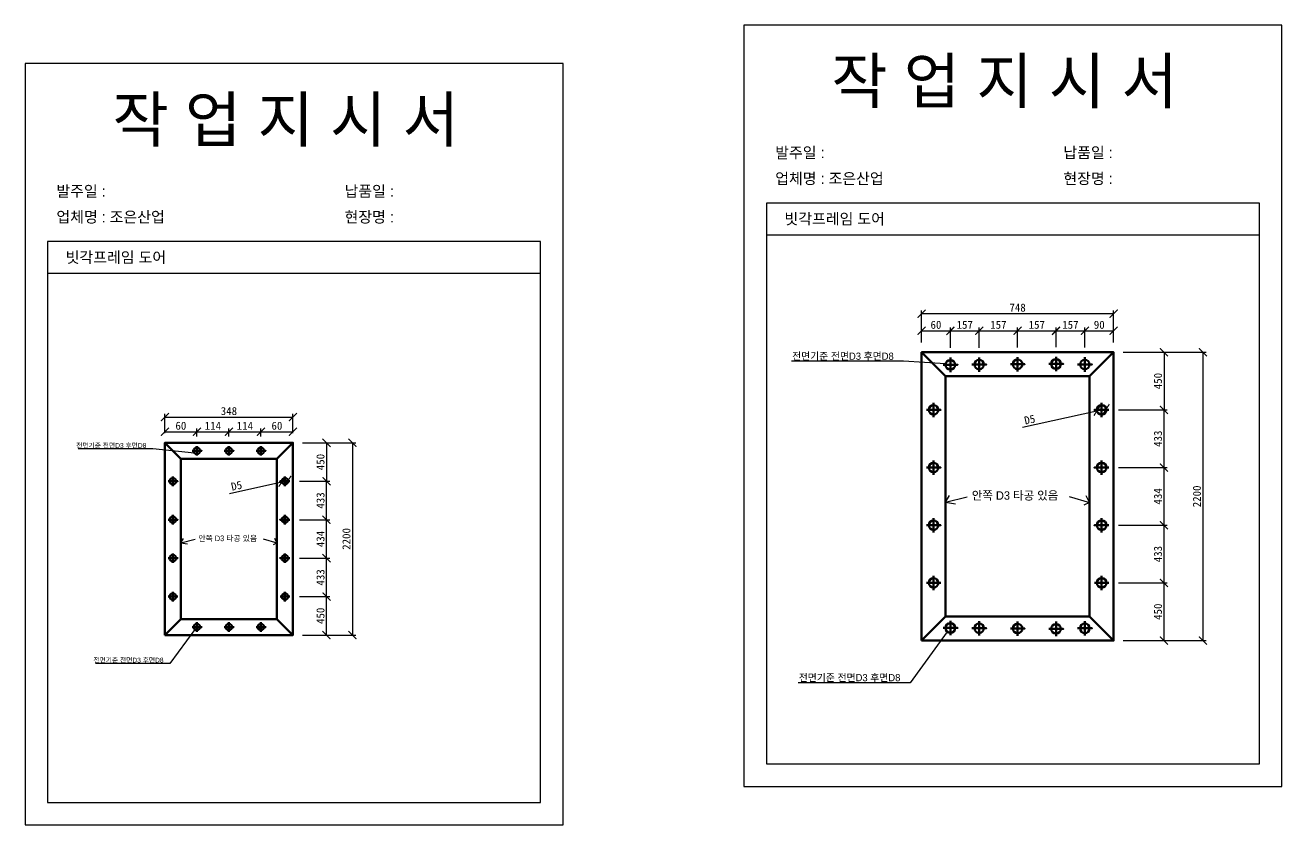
# Model space of a CAD drawing. Header units: millimetres. Extents: x -44117 to 256353, y -2095463 to 65325.
# Drawn here: x -5514 to -1589, y 5497 to 7994 of the extents above; entities that cross this region are included whole.
import ezdxf
from ezdxf import colors
from ezdxf.entities.mleader import LeaderData, LeaderLine
from ezdxf.math import Vec2, Vec3

# ---------------------------------------------------------------- set-up
doc = ezdxf.new("R2010")
doc.units = ezdxf.units.MM
doc.header["$LTSCALE"] = 10
doc.layers.add('Layer1', color=7, linetype='Continuous', lineweight=70)
doc.dimstyles.new('ISO-25', dxfattribs={"dimtxt": 2.5, "dimasz": 2.5, "dimexe": 1, "dimexo": 1, "dimtad": 1, "dimtxsty": 'Standard', "dimblk": 'ARCHTICK', "dimcen": 2.5, "dimadec": 0, "dimazin": 0, "dimtfac": 1, "dimtmove": 0, "dimatfit": 3, "dimfxl": 0, "dimarcsym": 0})

# ---------------------------------------------------------------- blocks, each defined once
blk = doc.blocks.new('_ArchTick')
at = {"color": 0, "linetype": 'ByBlock', "const_width": 0.15}
blk.add_lwpolyline([(-0.5, -0.5), (0.5, 0.5)], dxfattribs=at)
blk = doc.blocks.new('*D354')
at = {"color": 0, "lineweight": -2}
for p, q in [((-5077.4, 6719.8), (-5077.4, 6780.1)), ((-5077.4, 6770.1), (-4677.4, 6770.1)), ((-4677.4, 6719.8), (-4677.4, 6780.1))]:
    blk.add_line(p, q, dxfattribs=at)
at = {"layer": 'Defpoints', "color": 0}
for p in [(-4677.4, 6770.1), (-5077.4, 6689.8), (-4677.4, 6689.8)]:
    blk.add_point(p, dxfattribs=at)
at = {"color": 0, "lineweight": -2, "xscale": 25, "yscale": 25, "zscale": 25, "rotation": 180}
blk.add_blockref('_ArchTick', (-5077.4, 6770.1), dxfattribs=at)
at = {"color": 0, "lineweight": -2, "xscale": 25, "yscale": 25, "zscale": 25}
blk.add_blockref('_ArchTick', (-4677.4, 6770.1), dxfattribs=at)
at = {"color": 0, "insert": (-4877.4, 6788.8), "char_height": 25, "attachment_point": 5}
blk.add_mtext('348', dxfattribs=at)
blk = doc.blocks.new('*D355')
at = {"color": 0, "lineweight": -2}
for p, q in [((-4657.4, 6209.8), (-4562.6, 6209.8)), ((-4572.6, 6089.8), (-4572.6, 6209.8)), ((-4647.4, 6089.8), (-4562.6, 6089.8))]:
    blk.add_line(p, q, dxfattribs=at)
at = {"layer": 'Defpoints', "color": 0}
for p in [(-4687.4, 6209.8), (-4572.6, 6209.8), (-4677.4, 6089.8)]:
    blk.add_point(p, dxfattribs=at)
at = {"color": 0, "lineweight": -2, "xscale": 25, "yscale": 25, "zscale": 25}
for p, rotation in [((-4572.6, 6209.8), 90), ((-4572.6, 6089.8), 270)]:
    blk.add_blockref('_ArchTick', p, dxfattribs=dict(at, rotation=rotation))
at = {"color": 0, "insert": (-4591.3, 6149.8), "char_height": 25, "attachment_point": 5, "rotation": 90}
blk.add_mtext('450', dxfattribs=at)
blk = doc.blocks.new('*D349')
at = {"color": 0, "lineweight": -2}
for p, q in [((-4647.4, 6689.8), (-4562.6, 6689.8)), ((-4572.6, 6689.8), (-4572.6, 6569.8)), ((-4657.4, 6569.8), (-4562.6, 6569.8))]:
    blk.add_line(p, q, dxfattribs=at)
at = {"layer": 'Defpoints', "color": 0}
for p in [(-4677.4, 6689.8), (-4687.4, 6569.8), (-4572.6, 6569.8)]:
    blk.add_point(p, dxfattribs=at)
at = {"color": 0, "lineweight": -2, "xscale": 25, "yscale": 25, "zscale": 25}
for p, rotation in [((-4572.6, 6689.8), 90), ((-4572.6, 6569.8), 270)]:
    blk.add_blockref('_ArchTick', p, dxfattribs=dict(at, rotation=rotation))
at = {"color": 0, "insert": (-4591.3, 6629.8), "char_height": 25, "attachment_point": 5, "rotation": 90}
blk.add_mtext('450', dxfattribs=at)
blk = doc.blocks.new('*D350')
at = {"color": 0, "lineweight": -2}
for p, q in [((-4647.4, 6689.8), (-4481.5, 6689.8)), ((-4491.5, 6689.8), (-4491.5, 6089.8)), ((-4647.4, 6089.8), (-4481.5, 6089.8))]:
    blk.add_line(p, q, dxfattribs=at)
at = {"layer": 'Defpoints', "color": 0}
for p in [(-4677.4, 6689.8), (-4677.4, 6089.8), (-4491.5, 6089.8)]:
    blk.add_point(p, dxfattribs=at)
at = {"color": 0, "lineweight": -2, "xscale": 25, "yscale": 25, "zscale": 25}
for p, rotation in [((-4491.5, 6689.8), 90), ((-4491.5, 6089.8), 270)]:
    blk.add_blockref('_ArchTick', p, dxfattribs=dict(at, rotation=rotation))
at = {"color": 0, "insert": (-4510.3, 6389.8), "char_height": 25, "attachment_point": 5, "rotation": 90}
blk.add_mtext('2200', dxfattribs=at)
blk = doc.blocks.new('*D351')
at = {"color": 0, "lineweight": -2}
for p, q in [((-4657.4, 6329.8), (-4562.6, 6329.8)), ((-4572.6, 6209.8), (-4572.6, 6329.8)), ((-4657.4, 6209.8), (-4562.6, 6209.8))]:
    blk.add_line(p, q, dxfattribs=at)
at = {"layer": 'Defpoints', "color": 0}
for p in [(-4687.4, 6329.8), (-4572.6, 6329.8), (-4687.4, 6209.8)]:
    blk.add_point(p, dxfattribs=at)
at = {"color": 0, "lineweight": -2, "xscale": 25, "yscale": 25, "zscale": 25}
for p, rotation in [((-4572.6, 6329.8), 90), ((-4572.6, 6209.8), 270)]:
    blk.add_blockref('_ArchTick', p, dxfattribs=dict(at, rotation=rotation))
at = {"color": 0, "insert": (-4591.3, 6269.8), "char_height": 25, "attachment_point": 5, "rotation": 90}
blk.add_mtext('433', dxfattribs=at)
blk = doc.blocks.new('*D352')
at = {"color": 0, "lineweight": -2}
for p, q in [((-4657.4, 6569.8), (-4562.6, 6569.8)), ((-4572.6, 6449.8), (-4572.6, 6569.8)), ((-4657.4, 6449.8), (-4562.6, 6449.8))]:
    blk.add_line(p, q, dxfattribs=at)
at = {"layer": 'Defpoints', "color": 0}
for p in [(-4687.4, 6569.8), (-4572.6, 6569.8), (-4687.4, 6449.8)]:
    blk.add_point(p, dxfattribs=at)
at = {"color": 0, "lineweight": -2, "xscale": 25, "yscale": 25, "zscale": 25}
for p, rotation in [((-4572.6, 6569.8), 90), ((-4572.6, 6449.8), 270)]:
    blk.add_blockref('_ArchTick', p, dxfattribs=dict(at, rotation=rotation))
at = {"color": 0, "insert": (-4591.3, 6509.8), "char_height": 25, "attachment_point": 5, "rotation": 90}
blk.add_mtext('433', dxfattribs=at)
blk = doc.blocks.new('*D353')
at = {"color": 0, "lineweight": -2}
for p, q in [((-4657.4, 6449.8), (-4562.6, 6449.8)), ((-4572.6, 6329.8), (-4572.6, 6449.8)), ((-4657.4, 6329.8), (-4562.6, 6329.8))]:
    blk.add_line(p, q, dxfattribs=at)
at = {"layer": 'Defpoints', "color": 0}
for p in [(-4687.4, 6449.8), (-4572.6, 6449.8), (-4687.4, 6329.8)]:
    blk.add_point(p, dxfattribs=at)
at = {"color": 0, "lineweight": -2, "xscale": 25, "yscale": 25, "zscale": 25}
for p, rotation in [((-4572.6, 6449.8), 90), ((-4572.6, 6329.8), 270)]:
    blk.add_blockref('_ArchTick', p, dxfattribs=dict(at, rotation=rotation))
at = {"color": 0, "insert": (-4591.3, 6389.8), "char_height": 25, "attachment_point": 5, "rotation": 90}
blk.add_mtext('434', dxfattribs=at)
blk = doc.blocks.new('*D356')
at = {"color": 0, "lineweight": -2}
for p, q in [((-4875.9, 6531.6), (-4712.2, 6567.7)), ((-4692.7, 6572), (-4712.2, 6567.7)), ((-4692.7, 6572), (-4692.7, 6572))]:
    blk.add_line(p, q, dxfattribs=at)
at = {"layer": 'Defpoints', "color": 0}
for p in [(-4712.2, 6567.7), (-4692.7, 6572)]:
    blk.add_point(p, dxfattribs=at)
at = {"color": 0, "lineweight": -2, "xscale": 25, "yscale": 25, "zscale": 25}
for p, rotation in [((-4712.2, 6567.7), 12.42570025425993), ((-4692.7, 6572), 192.4257002542599)]:
    blk.add_blockref('_ArchTick', p, dxfattribs=dict(at, rotation=rotation))
at = {"color": 0, "insert": (-4853.5, 6555.8), "char_height": 25, "attachment_point": 5, "rotation": 12.4257}
blk.add_mtext('D5', dxfattribs=at)
blk = doc.blocks.new('*D357')
at = {"color": 0, "lineweight": -2}
for p, q in [((-5077.4, 6719.8), (-5077.4, 6734.2)), ((-5077.4, 6724.2), (-4977.4, 6724.2)), ((-4977.4, 6709.8), (-4977.4, 6734.2))]:
    blk.add_line(p, q, dxfattribs=at)
at = {"layer": 'Defpoints', "color": 0}
for p in [(-4977.4, 6724.2), (-5077.4, 6689.8), (-4977.4, 6679.8)]:
    blk.add_point(p, dxfattribs=at)
at = {"color": 0, "lineweight": -2, "xscale": 25, "yscale": 25, "zscale": 25, "rotation": 180}
blk.add_blockref('_ArchTick', (-5077.4, 6724.2), dxfattribs=at)
at = {"color": 0, "lineweight": -2, "xscale": 25, "yscale": 25, "zscale": 25}
blk.add_blockref('_ArchTick', (-4977.4, 6724.2), dxfattribs=at)
at = {"color": 0, "insert": (-5027.4, 6743), "char_height": 25, "attachment_point": 5}
blk.add_mtext('60', dxfattribs=at)
blk = doc.blocks.new('*D358')
at = {"color": 0, "lineweight": -2}
for p, q in [((-4977.4, 6709.8), (-4977.4, 6734.2)), ((-4977.4, 6724.2), (-4877.4, 6724.2)), ((-4877.4, 6709.8), (-4877.4, 6734.2))]:
    blk.add_line(p, q, dxfattribs=at)
at = {"layer": 'Defpoints', "color": 0}
for p in [(-4877.4, 6724.2), (-4977.4, 6679.8), (-4877.4, 6679.8)]:
    blk.add_point(p, dxfattribs=at)
at = {"color": 0, "lineweight": -2, "xscale": 25, "yscale": 25, "zscale": 25, "rotation": 180}
blk.add_blockref('_ArchTick', (-4977.4, 6724.2), dxfattribs=at)
at = {"color": 0, "lineweight": -2, "xscale": 25, "yscale": 25, "zscale": 25}
blk.add_blockref('_ArchTick', (-4877.4, 6724.2), dxfattribs=at)
at = {"color": 0, "insert": (-4927.4, 6743), "char_height": 25, "attachment_point": 5}
blk.add_mtext('114', dxfattribs=at)
blk = doc.blocks.new('*D359')
at = {"color": 0, "lineweight": -2}
for p, q in [((-4877.4, 6709.8), (-4877.4, 6734.2)), ((-4877.4, 6724.2), (-4777.4, 6724.2)), ((-4777.4, 6709.8), (-4777.4, 6734.2))]:
    blk.add_line(p, q, dxfattribs=at)
at = {"layer": 'Defpoints', "color": 0}
for p in [(-4777.4, 6724.2), (-4877.4, 6679.8), (-4777.4, 6679.8)]:
    blk.add_point(p, dxfattribs=at)
at = {"color": 0, "lineweight": -2, "xscale": 25, "yscale": 25, "zscale": 25, "rotation": 180}
blk.add_blockref('_ArchTick', (-4877.4, 6724.2), dxfattribs=at)
at = {"color": 0, "lineweight": -2, "xscale": 25, "yscale": 25, "zscale": 25}
blk.add_blockref('_ArchTick', (-4777.4, 6724.2), dxfattribs=at)
at = {"color": 0, "insert": (-4827.4, 6743), "char_height": 25, "attachment_point": 5}
blk.add_mtext('114', dxfattribs=at)
blk = doc.blocks.new('*D360')
at = {"color": 0, "lineweight": -2}
for p, q in [((-4777.4, 6709.8), (-4777.4, 6734.2)), ((-4777.4, 6724.2), (-4677.4, 6724.2)), ((-4677.4, 6719.8), (-4677.4, 6734.2))]:
    blk.add_line(p, q, dxfattribs=at)
at = {"layer": 'Defpoints', "color": 0}
for p in [(-4677.4, 6724.2), (-4777.4, 6679.8), (-4677.4, 6689.8)]:
    blk.add_point(p, dxfattribs=at)
at = {"color": 0, "lineweight": -2, "xscale": 25, "yscale": 25, "zscale": 25, "rotation": 180}
blk.add_blockref('_ArchTick', (-4777.4, 6724.2), dxfattribs=at)
at = {"color": 0, "lineweight": -2, "xscale": 25, "yscale": 25, "zscale": 25}
blk.add_blockref('_ArchTick', (-4677.4, 6724.2), dxfattribs=at)
at = {"color": 0, "insert": (-4727.4, 6743), "char_height": 25, "attachment_point": 5}
blk.add_mtext('60', dxfattribs=at)
blk = doc.blocks.new('*D367')
at = {"color": 0, "lineweight": -2}
for p, q in [((-2714.2, 7002.6), (-2714.2, 7103)), ((-2714.2, 7093), (-2114.2, 7093)), ((-2114.2, 7002.6), (-2114.2, 7103))]:
    blk.add_line(p, q, dxfattribs=at)
at = {"layer": 'Defpoints', "color": 0}
for p in [(-2114.2, 7093), (-2714.2, 6972.6), (-2114.2, 6972.6)]:
    blk.add_point(p, dxfattribs=at)
at = {"color": 0, "lineweight": -2, "xscale": 25, "yscale": 25, "zscale": 25, "rotation": 180}
blk.add_blockref('_ArchTick', (-2714.2, 7093), dxfattribs=at)
at = {"color": 0, "lineweight": -2, "xscale": 25, "yscale": 25, "zscale": 25}
blk.add_blockref('_ArchTick', (-2114.2, 7093), dxfattribs=at)
at = {"color": 0, "insert": (-2414.2, 7111.7), "char_height": 25, "attachment_point": 5}
blk.add_mtext('748', dxfattribs=at)
blk = doc.blocks.new('*D368')
at = {"color": 0, "lineweight": -2}
for p, q in [((-2099.2, 6252.6), (-1946.9, 6252.6)), ((-1956.9, 6072.6), (-1956.9, 6252.6)), ((-2084.2, 6072.6), (-1946.9, 6072.6))]:
    blk.add_line(p, q, dxfattribs=at)
at = {"layer": 'Defpoints', "color": 0}
for p in [(-2129.2, 6252.6), (-1956.9, 6252.6), (-2114.2, 6072.6)]:
    blk.add_point(p, dxfattribs=at)
at = {"color": 0, "lineweight": -2, "xscale": 25, "yscale": 25, "zscale": 25}
for p, rotation in [((-1956.9, 6252.6), 90), ((-1956.9, 6072.6), 270)]:
    blk.add_blockref('_ArchTick', p, dxfattribs=dict(at, rotation=rotation))
at = {"color": 0, "insert": (-1975.7, 6162.6), "char_height": 25, "attachment_point": 5, "rotation": 90}
blk.add_mtext('450', dxfattribs=at)
blk = doc.blocks.new('*D361')
at = {"color": 0, "lineweight": -2}
for p, q in [((-2084.2, 6972.6), (-1946.9, 6972.6)), ((-1956.9, 6972.6), (-1956.9, 6792.6)), ((-2099.2, 6792.6), (-1946.9, 6792.6))]:
    blk.add_line(p, q, dxfattribs=at)
at = {"layer": 'Defpoints', "color": 0}
for p in [(-2114.2, 6972.6), (-2129.2, 6792.6), (-1956.9, 6792.6)]:
    blk.add_point(p, dxfattribs=at)
at = {"color": 0, "lineweight": -2, "xscale": 25, "yscale": 25, "zscale": 25}
for p, rotation in [((-1956.9, 6972.6), 90), ((-1956.9, 6792.6), 270)]:
    blk.add_blockref('_ArchTick', p, dxfattribs=dict(at, rotation=rotation))
at = {"color": 0, "insert": (-1975.7, 6882.6), "char_height": 25, "attachment_point": 5, "rotation": 90}
blk.add_mtext('450', dxfattribs=at)
blk = doc.blocks.new('*D362')
at = {"color": 0, "lineweight": -2}
for p, q in [((-2084.2, 6972.6), (-1825.3, 6972.6)), ((-1835.3, 6972.6), (-1835.3, 6072.6)), ((-2084.2, 6072.6), (-1825.3, 6072.6))]:
    blk.add_line(p, q, dxfattribs=at)
at = {"layer": 'Defpoints', "color": 0}
for p in [(-2114.2, 6972.6), (-2114.2, 6072.6), (-1835.3, 6072.6)]:
    blk.add_point(p, dxfattribs=at)
at = {"color": 0, "lineweight": -2, "xscale": 25, "yscale": 25, "zscale": 25}
for p, rotation in [((-1835.3, 6972.6), 90), ((-1835.3, 6072.6), 270)]:
    blk.add_blockref('_ArchTick', p, dxfattribs=dict(at, rotation=rotation))
at = {"color": 0, "insert": (-1854.1, 6522.6), "char_height": 25, "attachment_point": 5, "rotation": 90}
blk.add_mtext('2200', dxfattribs=at)
blk = doc.blocks.new('*D363')
at = {"color": 0, "lineweight": -2}
for p, q in [((-2099.2, 6432.6), (-1946.9, 6432.6)), ((-1956.9, 6252.6), (-1956.9, 6432.6)), ((-2099.2, 6252.6), (-1946.9, 6252.6))]:
    blk.add_line(p, q, dxfattribs=at)
at = {"layer": 'Defpoints', "color": 0}
for p in [(-2129.2, 6432.6), (-1956.9, 6432.6), (-2129.2, 6252.6)]:
    blk.add_point(p, dxfattribs=at)
at = {"color": 0, "lineweight": -2, "xscale": 25, "yscale": 25, "zscale": 25}
for p, rotation in [((-1956.9, 6432.6), 90), ((-1956.9, 6252.6), 270)]:
    blk.add_blockref('_ArchTick', p, dxfattribs=dict(at, rotation=rotation))
at = {"color": 0, "insert": (-1975.7, 6342.6), "char_height": 25, "attachment_point": 5, "rotation": 90}
blk.add_mtext('433', dxfattribs=at)
blk = doc.blocks.new('*D364')
at = {"color": 0, "lineweight": -2}
for p, q in [((-2099.2, 6792.6), (-1946.9, 6792.6)), ((-1956.9, 6612.6), (-1956.9, 6792.6)), ((-2099.2, 6612.6), (-1946.9, 6612.6))]:
    blk.add_line(p, q, dxfattribs=at)
at = {"layer": 'Defpoints', "color": 0}
for p in [(-2129.2, 6792.6), (-1956.9, 6792.6), (-2129.2, 6612.6)]:
    blk.add_point(p, dxfattribs=at)
at = {"color": 0, "lineweight": -2, "xscale": 25, "yscale": 25, "zscale": 25}
for p, rotation in [((-1956.9, 6792.6), 90), ((-1956.9, 6612.6), 270)]:
    blk.add_blockref('_ArchTick', p, dxfattribs=dict(at, rotation=rotation))
at = {"color": 0, "insert": (-1975.7, 6702.6), "char_height": 25, "attachment_point": 5, "rotation": 90}
blk.add_mtext('433', dxfattribs=at)
blk = doc.blocks.new('*D365')
at = {"color": 0, "lineweight": -2}
for p, q in [((-2099.2, 6612.6), (-1946.9, 6612.6)), ((-1956.9, 6432.6), (-1956.9, 6612.6)), ((-2099.2, 6432.6), (-1946.9, 6432.6))]:
    blk.add_line(p, q, dxfattribs=at)
at = {"layer": 'Defpoints', "color": 0}
for p in [(-2129.2, 6612.6), (-1956.9, 6612.6), (-2129.2, 6432.6)]:
    blk.add_point(p, dxfattribs=at)
at = {"color": 0, "lineweight": -2, "xscale": 25, "yscale": 25, "zscale": 25}
for p, rotation in [((-1956.9, 6612.6), 90), ((-1956.9, 6432.6), 270)]:
    blk.add_blockref('_ArchTick', p, dxfattribs=dict(at, rotation=rotation))
at = {"color": 0, "insert": (-1975.7, 6522.6), "char_height": 25, "attachment_point": 5, "rotation": 90}
blk.add_mtext('434', dxfattribs=at)
blk = doc.blocks.new('*D366')
at = {"color": 0, "lineweight": -2}
for p, q in [((-2137.1, 6795.8), (-2166.4, 6789.4)), ((-2137.1, 6795.8), (-2137.1, 6795.8)), ((-2398.7, 6738.2), (-2166.4, 6789.4))]:
    blk.add_line(p, q, dxfattribs=at)
at = {"layer": 'Defpoints', "color": 0}
for p in [(-2137.1, 6795.8), (-2166.4, 6789.4)]:
    blk.add_point(p, dxfattribs=at)
at = {"color": 0, "lineweight": -2, "xscale": 25, "yscale": 25, "zscale": 25}
for p, rotation in [((-2166.4, 6789.4), 12.42570025425993), ((-2137.1, 6795.8), 192.4257002542599)]:
    blk.add_blockref('_ArchTick', p, dxfattribs=dict(at, rotation=rotation))
at = {"color": 0, "insert": (-2376.2, 6762.3), "char_height": 25, "attachment_point": 5, "rotation": 12.4257}
blk.add_mtext('D5', dxfattribs=at)
blk = doc.blocks.new('*D369')
at = {"color": 0, "lineweight": -2}
for p, q in [((-2714.2, 7002.6), (-2714.2, 7049.4)), ((-2714.2, 7039.4), (-2624.2, 7039.4)), ((-2624.2, 6985.8), (-2624.2, 7049.4))]:
    blk.add_line(p, q, dxfattribs=at)
at = {"layer": 'Defpoints', "color": 0}
for p in [(-2624.2, 7039.4), (-2714.2, 6972.6), (-2624.2, 6955.8)]:
    blk.add_point(p, dxfattribs=at)
at = {"color": 0, "lineweight": -2, "xscale": 25, "yscale": 25, "zscale": 25, "rotation": 180}
blk.add_blockref('_ArchTick', (-2714.2, 7039.4), dxfattribs=at)
at = {"color": 0, "lineweight": -2, "xscale": 25, "yscale": 25, "zscale": 25}
blk.add_blockref('_ArchTick', (-2624.2, 7039.4), dxfattribs=at)
at = {"color": 0, "insert": (-2669.2, 7058.1), "char_height": 25, "attachment_point": 5}
blk.add_mtext('60', dxfattribs=at)
blk = doc.blocks.new('*D370')
at = {"color": 0, "lineweight": -2}
for p, q in [((-2624.2, 6985.8), (-2624.2, 7049.4)), ((-2624.2, 7039.4), (-2534.2, 7039.4)), ((-2534.2, 6986.6), (-2534.2, 7049.4))]:
    blk.add_line(p, q, dxfattribs=at)
at = {"layer": 'Defpoints', "color": 0}
for p in [(-2534.2, 7039.4), (-2624.2, 6955.8), (-2534.2, 6956.6)]:
    blk.add_point(p, dxfattribs=at)
at = {"color": 0, "lineweight": -2, "xscale": 25, "yscale": 25, "zscale": 25, "rotation": 180}
blk.add_blockref('_ArchTick', (-2624.2, 7039.4), dxfattribs=at)
at = {"color": 0, "lineweight": -2, "xscale": 25, "yscale": 25, "zscale": 25}
blk.add_blockref('_ArchTick', (-2534.2, 7039.4), dxfattribs=at)
at = {"color": 0, "insert": (-2579.2, 7058.1), "char_height": 25, "attachment_point": 5}
blk.add_mtext('157', dxfattribs=at)
blk = doc.blocks.new('*D371')
at = {"color": 0, "lineweight": -2}
for p, q in [((-2534.2, 6986.6), (-2534.2, 7049.4)), ((-2534.2, 7039.4), (-2414.2, 7039.4)), ((-2414.2, 6987.6), (-2414.2, 7049.4))]:
    blk.add_line(p, q, dxfattribs=at)
at = {"layer": 'Defpoints', "color": 0}
for p in [(-2414.2, 7039.4), (-2534.2, 6956.6), (-2414.2, 6957.6)]:
    blk.add_point(p, dxfattribs=at)
at = {"color": 0, "lineweight": -2, "xscale": 25, "yscale": 25, "zscale": 25, "rotation": 180}
blk.add_blockref('_ArchTick', (-2534.2, 7039.4), dxfattribs=at)
at = {"color": 0, "lineweight": -2, "xscale": 25, "yscale": 25, "zscale": 25}
blk.add_blockref('_ArchTick', (-2414.2, 7039.4), dxfattribs=at)
at = {"color": 0, "insert": (-2474.2, 7058.1), "char_height": 25, "attachment_point": 5}
blk.add_mtext('157', dxfattribs=at)
blk = doc.blocks.new('*D372')
at = {"color": 0, "lineweight": -2}
for p, q in [((-2414.2, 6987.6), (-2414.2, 7049.4)), ((-2414.2, 7039.4), (-2294.2, 7039.4)), ((-2294.2, 6988.5), (-2294.2, 7049.4))]:
    blk.add_line(p, q, dxfattribs=at)
at = {"layer": 'Defpoints', "color": 0}
for p in [(-2294.2, 7039.4), (-2414.2, 6957.6), (-2294.2, 6958.5)]:
    blk.add_point(p, dxfattribs=at)
at = {"color": 0, "lineweight": -2, "xscale": 25, "yscale": 25, "zscale": 25, "rotation": 180}
blk.add_blockref('_ArchTick', (-2414.2, 7039.4), dxfattribs=at)
at = {"color": 0, "lineweight": -2, "xscale": 25, "yscale": 25, "zscale": 25}
blk.add_blockref('_ArchTick', (-2294.2, 7039.4), dxfattribs=at)
at = {"color": 0, "insert": (-2354.2, 7058.1), "char_height": 25, "attachment_point": 5}
blk.add_mtext('157', dxfattribs=at)
blk = doc.blocks.new('*D373')
at = {"color": 0, "lineweight": -2}
for p, q in [((-2294.2, 6988.5), (-2294.2, 7049.4)), ((-2294.2, 7039.4), (-2204.2, 7039.4)), ((-2204.2, 6986.9), (-2204.2, 7049.4))]:
    blk.add_line(p, q, dxfattribs=at)
at = {"layer": 'Defpoints', "color": 0}
for p in [(-2204.2, 7039.4), (-2294.2, 6958.5), (-2204.2, 6956.9)]:
    blk.add_point(p, dxfattribs=at)
at = {"color": 0, "lineweight": -2, "xscale": 25, "yscale": 25, "zscale": 25, "rotation": 180}
blk.add_blockref('_ArchTick', (-2294.2, 7039.4), dxfattribs=at)
at = {"color": 0, "lineweight": -2, "xscale": 25, "yscale": 25, "zscale": 25}
blk.add_blockref('_ArchTick', (-2204.2, 7039.4), dxfattribs=at)
at = {"color": 0, "insert": (-2249.2, 7058.1), "char_height": 25, "attachment_point": 5}
blk.add_mtext('157', dxfattribs=at)
blk = doc.blocks.new('*D374')
at = {"color": 0, "lineweight": -2}
for p, q in [((-2204.2, 6986.9), (-2204.2, 7049.4)), ((-2204.2, 7039.4), (-2114.2, 7039.4)), ((-2114.2, 7002.6), (-2114.2, 7049.4))]:
    blk.add_line(p, q, dxfattribs=at)
at = {"layer": 'Defpoints', "color": 0}
for p in [(-2114.2, 7039.4), (-2204.2, 6956.9), (-2114.2, 6972.6)]:
    blk.add_point(p, dxfattribs=at)
at = {"color": 0, "lineweight": -2, "xscale": 25, "yscale": 25, "zscale": 25, "rotation": 180}
blk.add_blockref('_ArchTick', (-2204.2, 7039.4), dxfattribs=at)
at = {"color": 0, "lineweight": -2, "xscale": 25, "yscale": 25, "zscale": 25}
blk.add_blockref('_ArchTick', (-2114.2, 7039.4), dxfattribs=at)
at = {"color": 0, "insert": (-2159.2, 7058.1), "char_height": 25, "attachment_point": 5}
blk.add_mtext('90', dxfattribs=at)

msp = doc.modelspace()

# ---------------------------------------------------------------- linework, layer by layer
for p, q in [((-1658.8358, 7438.37771), (-3198.8358, 7438.37771)), ((-3903.82615, 7318.17464), (-5443.82615, 7318.17464)), ((-1658.8358, 7338.37771), (-3198.8358, 7338.37771)), ((-3903.82615, 7218.17464), (-5443.82615, 7218.17464)), ((-2639.21662, 6504.95912), (-2627.29265, 6524.88333)), ((-2639.21662, 6504.95912), (-2572.03778, 6521.01402)), ((-2253.17829, 6522.42103), (-2189.21662, 6503.77807)), ((-2189.21662, 6503.77807), (-2199.68302, 6524.53155)), ((-2639.21662, 6504.95912), (-2608.28775, 6499.20525)), ((-2189.21662, 6503.77807), (-2207.12782, 6494.74509)), ((-5027.42117, 6378.07828), (-5019.47186, 6391.36109)), ((-5027.42117, 6378.07828), (-4982.63528, 6388.78154)), ((-5027.42117, 6378.07828), (-5006.80193, 6374.24237)), ((-4770.06229, 6389.71955), (-4727.42117, 6377.29091)), ((-4727.42117, 6377.29091), (-4739.36197, 6371.26892)), ((-4727.42117, 6377.29091), (-4734.39877, 6391.12657))]:
    msp.add_line(p, q)
for points in [[(-3268.8358, 5617.54743), (-1588.8358, 5617.54743), (-1588.8358, 7993.54743), (-3268.8358, 7993.54743)], [(-5513.82615, 5497.34437), (-3833.82615, 5497.34437), (-3833.82615, 7873.34437), (-5513.82615, 7873.34437)]]:
    msp.add_lwpolyline(points, close=True)
for points in [[(-3198.8358, 7438.37771), (-3198.8358, 5687.54743), (-1658.8358, 5687.54743), (-1658.8358, 7438.37771)], [(-5443.82615, 7318.17464), (-5443.82615, 5567.34437), (-3903.82615, 5567.34437), (-3903.82615, 7318.17464)]]:
    msp.add_lwpolyline(points)
at = {"layer": 'Layer1'}
for p, q in [((-2639.21662, 6897.58887), (-2714.21662, 6972.58887)), ((-2624.22991, 6955.8145), (-2624.22991, 6910.8145)), ((-2534.23325, 6956.58994), (-2534.23325, 6911.58994)), ((-2414.21662, 6957.58887), (-2414.21662, 6912.58887)), ((-2294.20327, 6958.48353), (-2294.20327, 6913.48353)), ((-2204.21778, 6956.86786), (-2204.21778, 6911.86786)), ((-2189.21662, 6897.58887), (-2114.21662, 6972.58887)), ((-2676.71662, 6815.08887), (-2676.71662, 6770.08887)), ((-2151.71662, 6815.08887), (-2151.71662, 6770.08887)), ((-5027.42117, 6639.83144), (-5077.42117, 6689.83144)), ((-4977.42117, 6679.83144), (-4977.42117, 6649.83144)), ((-4877.42117, 6679.83144), (-4877.42117, 6649.83144)), ((-4777.42117, 6679.83144), (-4777.42117, 6649.83144)), ((-4727.42117, 6639.83144), (-4677.42117, 6689.83144)), ((-2676.71662, 6635.08887), (-2676.71662, 6590.08887)), ((-2151.71662, 6635.08887), (-2151.71662, 6590.08887)), ((-5052.42117, 6584.83144), (-5052.42117, 6554.83144)), ((-4702.42117, 6584.83144), (-4702.42117, 6554.83144)), ((-5052.42117, 6464.83144), (-5052.42117, 6434.83144)), ((-4702.42117, 6464.83144), (-4702.42117, 6434.83144)), ((-2676.71662, 6455.08887), (-2676.71662, 6410.08887)), ((-2151.71662, 6455.08887), (-2151.71662, 6410.08887)), ((-5052.42117, 6344.83144), (-5052.42117, 6314.83144)), ((-4702.42117, 6344.83144), (-4702.42117, 6314.83144)), ((-2699.21662, 6252.58887), (-2654.21662, 6252.58887)), ((-2676.71662, 6275.08887), (-2676.71662, 6230.08887)), ((-2129.21662, 6252.58887), (-2174.21662, 6252.58887)), ((-2151.71662, 6275.08887), (-2151.71662, 6230.08887)), ((-5067.42117, 6209.83144), (-5037.42117, 6209.83144)), ((-5052.42117, 6224.83144), (-5052.42117, 6194.83144)), ((-4687.42117, 6209.83144), (-4717.42117, 6209.83144)), ((-4702.42117, 6224.83144), (-4702.42117, 6194.83144)), ((-5027.42117, 6139.83144), (-5077.42117, 6089.83144)), ((-4977.42117, 6099.83144), (-4977.42117, 6129.83144)), ((-4877.42117, 6099.83144), (-4877.42117, 6129.83144)), ((-4777.42117, 6099.83144), (-4777.42117, 6129.83144)), ((-4677.42117, 6089.83144), (-4727.42117, 6139.83144)), ((-2639.21662, 6147.58887), (-2714.21662, 6072.58887)), ((-2624.22991, 6089.36323), (-2624.22991, 6134.36323)), ((-2534.23325, 6088.5878), (-2534.23325, 6133.5878)), ((-2414.21662, 6087.58887), (-2414.21662, 6132.58887)), ((-2294.20327, 6086.69421), (-2294.20327, 6131.69421)), ((-2204.21778, 6088.30988), (-2204.21778, 6133.30988)), ((-2114.21662, 6072.58887), (-2189.21662, 6147.58887))]:
    msp.add_line(p, q, dxfattribs=at)
for points in [[(-2714.21662, 6072.58887), (-2114.21662, 6072.58887), (-2114.21662, 6972.58887), (-2714.21662, 6972.58887)], [(-2646.72991, 6933.3145), (-2601.72991, 6933.3145)], [(-2556.73325, 6934.08994), (-2511.73325, 6934.08994)], [(-2436.71662, 6935.08887), (-2391.71662, 6935.08887)], [(-2316.70327, 6935.98353), (-2271.70327, 6935.98353)], [(-2226.71778, 6934.36786), (-2181.71778, 6934.36786)], [(-2639.21662, 6147.58887), (-2189.21662, 6147.58887), (-2189.21662, 6897.58887), (-2639.21662, 6897.58887)], [(-2699.21662, 6792.58887), (-2654.21662, 6792.58887)], [(-2129.21662, 6792.58887), (-2174.21662, 6792.58887)], [(-5077.42117, 6089.83144), (-4677.42117, 6089.83144), (-4677.42117, 6689.83144), (-5077.42117, 6689.83144)], [(-5027.42117, 6139.83144), (-4727.42117, 6139.83144), (-4727.42117, 6639.83144), (-5027.42117, 6639.83144)], [(-4992.42117, 6664.83144), (-4962.42117, 6664.83144)], [(-4892.42117, 6664.83144), (-4862.42117, 6664.83144)], [(-4792.42117, 6664.83144), (-4762.42117, 6664.83144)], [(-2699.21662, 6612.58887), (-2654.21662, 6612.58887)], [(-2129.21662, 6612.58887), (-2174.21662, 6612.58887)], [(-5067.42117, 6569.83144), (-5037.42117, 6569.83144)], [(-4687.42117, 6569.83144), (-4717.42117, 6569.83144)], [(-5067.42117, 6449.83144), (-5037.42117, 6449.83144)], [(-4687.42117, 6449.83144), (-4717.42117, 6449.83144)], [(-2699.21662, 6432.58887), (-2654.21662, 6432.58887)], [(-2129.21662, 6432.58887), (-2174.21662, 6432.58887)], [(-5067.42117, 6329.83144), (-5037.42117, 6329.83144)], [(-4687.42117, 6329.83144), (-4717.42117, 6329.83144)], [(-4992.42117, 6114.83144), (-4962.42117, 6114.83144)], [(-4892.42117, 6114.83144), (-4862.42117, 6114.83144)], [(-4792.42117, 6114.83144), (-4762.42117, 6114.83144)], [(-2646.72991, 6111.86323), (-2601.72991, 6111.86323)], [(-2556.73325, 6111.0878), (-2511.73325, 6111.0878)], [(-2436.71662, 6110.08887), (-2391.71662, 6110.08887)], [(-2316.70327, 6109.19421), (-2271.70327, 6109.19421)], [(-2226.71778, 6110.80988), (-2181.71778, 6110.80988)]]:
    msp.add_lwpolyline(points, close=True, dxfattribs=at)
for centre, radius in [((-2624.22991, 6933.3145), 15), ((-2534.23325, 6934.08994), 15), ((-2414.21662, 6935.08887), 15), ((-2294.20327, 6935.98353), 15), ((-2204.21778, 6934.36786), 15), ((-2676.71662, 6792.58887), 15), ((-2151.71662, 6792.58887), 15), ((-4977.42117, 6664.83144), 10), ((-4877.42117, 6664.83144), 10), ((-4777.42117, 6664.83144), 10), ((-2676.71662, 6612.58887), 15), ((-2151.71662, 6612.58887), 15), ((-5052.42117, 6569.83144), 10), ((-4702.42117, 6569.83144), 10), ((-5052.42117, 6449.83144), 10), ((-4702.42117, 6449.83144), 10), ((-2676.71662, 6432.58887), 15), ((-2151.71662, 6432.58887), 15), ((-5052.42117, 6329.83144), 10), ((-4702.42117, 6329.83144), 10), ((-2676.71662, 6252.58887), 15), ((-2151.71662, 6252.58887), 15), ((-5052.42117, 6209.83144), 10), ((-4702.42117, 6209.83144), 10), ((-4977.42117, 6114.83144), 10), ((-4877.42117, 6114.83144), 10), ((-4777.42117, 6114.83144), 10), ((-2624.22991, 6111.86323), 15), ((-2534.23325, 6111.0878), 15), ((-2414.21662, 6110.08887), 15), ((-2294.20327, 6109.19421), 15), ((-2204.21778, 6110.80988), 15)]:
    msp.add_circle(centre, radius, dxfattribs=at)

# ---------------------------------------------------------------- texts
at = {"attachment_point": 1}
for s, width, heights, insert, char_height in [('{\\fGulim|b0|i0|c129|p50;작 업 지 시 서}', 3307.3198183, [-155.84554], (-2996.02919, 7889.38492), 140), ('{\\fGulim|b0|i0|c129|p50;작 업 지 시 서}', 3307.3198183, [-155.84554], (-5241.01955, 7769.18185), 140), ('{\\fGulim|b0|i0|c129|p50;발주일 :}', 3307.3198183, [-38.18216], (-3171.23855, 7612.6645), 34.3), ('{\\fGulim|b0|i0|c129|p50;납품일 :}', 3307.3198183, [-37.67976], (-2271.26057, 7612.6645), 34.3), ('{\\fGulim|b0|i0|c129|p50;업체명 : 조은산업}', 3307.3198183, [-38.2735], (-3171.23855, 7532.00832), 34.3), ('{\\fGulim|b0|i0|c129|p50;현장명 : }', 3307.3198183, [-38.2735], (-2271.26057, 7532.00832), 34.3), ('{\\fGulim|b0|i0|c129|p50;발주일 :}', 3307.3198183, [-38.18216], (-5416.2289, 7492.46143), 34.3), ('{\\fGulim|b0|i0|c129|p50;납품일 :}', 3307.3198183, [-37.67976], (-4516.25092, 7492.46143), 34.3), ('{\\fGulim|b0|i0|c129|p50;업체명 : 조은산업}', 3307.3198183, [-38.2735], (-5416.2289, 7411.84339), 34.3), ('{\\fGulim|b0|i0|c129|p50;현장명 : }', 3307.3198183, [-38.2735], (-4516.25092, 7411.84339), 34.3), ('{\\fGulim|b0|i0|c129|p50;빗각프레임 도어}', 3307.3198183, [-38.36485], (-3142.27596, 7406.13974), 34.3), ('{\\fGulim|b0|i0|c129|p50;빗각프레임 도어}', 3307.3198183, [-38.36485], (-5387.26632, 7285.93668), 34.3), ('{\\fGulim|b0|i0|c129|p50;안쪽 D3 타공 있음}', 609.9531376, [-29.67543], (-2557.27984, 6538.49552), 26.25), ('{\\fGulim|b0|i0|c129|p50;안쪽 D3 타공 있음}', 609.9531376, [-19.78362], (-4972.79665, 6400.43588), 17.5)]:
    msp.add_mtext_dynamic_manual_height_columns(s, width=width, gutter_width=12.5, heights=heights, dxfattribs=dict(at, insert=insert, char_height=char_height))

# ---------------------------------------------------------------- dimensions: what is measured, and where the dimension line sits
for base, p1, p2, text, override, picture, middle in [((-2114.21662, 7092.97856), (-2714.21662, 6972.58887), (-2114.21662, 6972.58887), '748', {"dimscale": 10, "dimexo": 3}, '*D367', (-2414.21662, 7111.72856)), ((-4677.42117, 6770.09124), (-5077.42117, 6689.83144), (-4677.42117, 6689.83144), '348', {"dimscale": 10, "dimexo": 3}, '*D354', (-4877.42117, 6788.84124)), ((-4977.42117, 6724.22362), (-5077.42117, 6689.83144), (-4977.42117, 6679.83144), '60', {"dimscale": 10, "dimexo": 3}, '*D357', (-5027.42117, 6742.97362)), ((-4877.42117, 6724.22362), (-4977.42117, 6679.83144), (-4877.42117, 6679.83144), '114', {"dimscale": 10, "dimexo": 3, "dimtmove": 1}, '*D358', (-4927.42117, 6742.97362)), ((-4777.42117, 6724.22362), (-4877.42117, 6679.83144), (-4777.42117, 6679.83144), '114', {"dimscale": 10, "dimexo": 3, "dimtmove": 1}, '*D359', (-4827.42117, 6742.97362)), ((-4677.42117, 6724.22362), (-4777.42117, 6679.83144), (-4677.42117, 6689.83144), '60', {"dimscale": 10, "dimexo": 3, "dimtmove": 1}, '*D360', (-4727.42117, 6742.97362))]:
    dim = msp.add_linear_dim(base=base, p1=p1, p2=p2, text=text, dimstyle='ISO-25', override=override)
    dim.commit()
    dim.dimension.update_dxf_attribs({"geometry": picture, "text_midpoint": middle})
for base, p1, p2, text, override, picture, middle in [((-2624.22991, 7039.39479), (-2714.21662, 6972.58887), (-2624.22991, 6955.8145), '60', {"dimscale": 10, "dimexo": 3}, '*D369', (-2669.22326, 7039.39479)), ((-2534.23325, 7039.39479), (-2624.22991, 6955.8145), (-2534.23325, 6956.58994), '157', {"dimscale": 10, "dimexo": 3, "dimtmove": 1}, '*D370', (-2579.23158, 7039.39479)), ((-2414.21662, 7039.39479), (-2534.23325, 6956.58994), (-2414.21662, 6957.58887), '157', {"dimscale": 10, "dimexo": 3, "dimtmove": 1}, '*D371', (-2474.22493, 7039.39479)), ((-2294.20327, 7039.39479), (-2414.21662, 6957.58887), (-2294.20327, 6958.48353), '157', {"dimscale": 10, "dimexo": 3, "dimtmove": 1}, '*D372', (-2354.20994, 7039.39479)), ((-2204.21778, 7039.39479), (-2294.20327, 6958.48353), (-2204.21778, 6956.86786), '157', {"dimscale": 10, "dimexo": 3, "dimtmove": 1}, '*D373', (-2249.21052, 7039.39479))]:
    dim = msp.add_linear_dim(base=base, p1=p1, p2=p2, text=text, dimstyle='ISO-25', override=override)
    dim.commit()
    dim.dimension.update_dxf_attribs({"geometry": picture, "text_midpoint": middle, "dimtype": 160})
dim = msp.add_linear_dim(base=(-2114.21662, 7039.39479), p1=(-2204.21778, 6956.86786), p2=(-2114.21662, 6972.58887), dimstyle='ISO-25', override={"dimscale": 10, "dimexo": 3, "dimtmove": 1})
dim.commit()
dim.dimension.update_dxf_attribs({"geometry": '*D374', "text_midpoint": (-2159.2172, 7058.14479)})
for base, p1, p2, text, override, picture, middle in [((-1956.94864, 6792.58887), (-2114.21662, 6972.58887), (-2129.21662, 6792.58887), '450', {"dimscale": 10, "dimexo": 3}, '*D361', (-1975.69864, 6882.58887)), ((-1835.33663, 6072.58887), (-2114.21662, 6972.58887), (-2114.21662, 6072.58887), '2200', {"dimscale": 10, "dimexo": 3}, '*D362', (-1854.08663, 6522.58887)), ((-1956.94864, 6792.58887), (-2129.21662, 6612.58887), (-2129.21662, 6792.58887), '433', {"dimscale": 10, "dimexo": 3, "dimtmove": 1}, '*D364', (-1975.69864, 6702.58887)), ((-4572.57585, 6569.83144), (-4677.42117, 6689.83144), (-4687.42117, 6569.83144), '450', {"dimscale": 10, "dimexo": 3}, '*D349', (-4591.32585, 6629.83144)), ((-4491.50118, 6089.83144), (-4677.42117, 6689.83144), (-4677.42117, 6089.83144), '2200', {"dimscale": 10, "dimexo": 3}, '*D350', (-4510.25118, 6389.83144)), ((-1956.94864, 6612.58887), (-2129.21662, 6432.58887), (-2129.21662, 6612.58887), '434', {"dimscale": 10, "dimexo": 3}, '*D365', (-1975.69864, 6522.58887)), ((-4572.57585, 6569.83144), (-4687.42117, 6449.83144), (-4687.42117, 6569.83144), '433', {"dimscale": 10, "dimexo": 3, "dimtmove": 1}, '*D352', (-4591.32585, 6509.83144)), ((-4572.57585, 6449.83144), (-4687.42117, 6329.83144), (-4687.42117, 6449.83144), '434', {"dimscale": 10, "dimexo": 3}, '*D353', (-4591.32585, 6389.83144)), ((-1956.94864, 6432.58887), (-2129.21662, 6252.58887), (-2129.21662, 6432.58887), '433', {"dimscale": 10, "dimexo": 3}, '*D363', (-1975.69864, 6342.58887)), ((-4572.57585, 6329.83144), (-4687.42117, 6209.83144), (-4687.42117, 6329.83144), '433', {"dimscale": 10, "dimexo": 3}, '*D351', (-4591.32585, 6269.83144)), ((-1956.94864, 6252.58887), (-2114.21662, 6072.58887), (-2129.21662, 6252.58887), '450', {"dimscale": 10, "dimexo": 3}, '*D368', (-1975.69864, 6162.58887)), ((-4572.57585, 6209.83144), (-4677.42117, 6089.83144), (-4687.42117, 6209.83144), '450', {"dimscale": 10, "dimexo": 3}, '*D355', (-4591.32585, 6149.83144))]:
    dim = msp.add_linear_dim(base=base, p1=p1, p2=p2, angle=90, text=text, dimstyle='ISO-25', override=override)
    dim.commit()
    dim.dimension.update_dxf_attribs({"geometry": picture, "text_midpoint": middle})
for p1, p2, picture, middle in [((-2137.06798, 6795.81647), (-2166.36525, 6789.36127), '*D366', (-2372.21195, 6744.00613)), ((-4692.65541, 6571.98318), (-4712.18693, 6567.67971), '*D356', (-4849.41806, 6537.44295))]:
    dim = msp.add_diameter_dim_2p(p1=p1, p2=p2, text='D5', dimstyle='ISO-25', override={"dimscale": 10, "dimexo": 3})
    dim.commit()
    dim.dimension.update_dxf_attribs({"geometry": picture, "text_midpoint": middle, "dimtype": 163})

# ---------------------------------------------------------------- leaders
ml = msp.add_multileader_mtext('Standard')
ml.set_content('{\\fGulim|b0|i0|c129|p50;전면기준 전면D3 후면D8}', color=256)
ml.set_leader_properties()
ml.build(insert=Vec2(0, 0))
ml.multileader.update_dxf_attribs({"text_right_attachment_type": 6, "dogleg_length": 0.36, "arrow_head_size": 0.27})
ctx = ml.context
ctx.base_point, ctx.char_height, ctx.arrow_head_size, ctx.landing_gap_size, ctx.plane_origin = Vec3(-3141.63001, 6959.47099), 22.5, 0.27, 0.135, Vec3(-2574.61845, 6924.28138)
ctx.right_attachment, ctx.text_align_type = 6, 2
notes = []
notes.append((ctx, [(0, (1, 1, 0), (-2770.8839, 6944.48497), (-1, 0), 29.92018, [(0, [(-2638.98729, 6936.00149)], 0, [])])]))
ctx.mtext.insert, ctx.mtext.alignment, ctx.mtext.flow_direction = Vec3(-2800.93908, 6971.48497), 3, 5
ml = msp.add_multileader_mtext('Standard')
ml.set_content('{\\fGulim|b0|i0|c129|p50;전면기준 전면D3 후면D8}', color=256)
ml.set_leader_properties()
ml.build(insert=Vec2(0, 0))
ml.multileader.update_dxf_attribs({"text_right_attachment_type": 6, "dogleg_length": 0.36, "arrow_head_size": 0.18})
ctx = ml.context
ctx.base_point, ctx.char_height, ctx.arrow_head_size, ctx.landing_gap_size, ctx.plane_origin = Vec3(-5362.36343, 6681.08619), 15, 0.18, 0.09, Vec3(-4984.35573, 6657.62645)
ctx.right_attachment, ctx.text_align_type = 6, 2
notes.append((ctx, [(0, (1, 1, 0), (-5115.19936, 6671.09551), (-1, 0), 19.94678, [(0, [(-4984.35573, 6657.62645)], 0, [])])]))
ctx.mtext.insert, ctx.mtext.alignment, ctx.mtext.flow_direction = Vec3(-5135.23614, 6689.09551), 3, 5
ml = msp.add_multileader_mtext('Standard')
ml.set_content('{\\fGulim|b0|i0|c129|p50;전면기준 전면D3 후면D8}', color=256)
ml.set_leader_properties()
ml.build(insert=Vec2(0, 0))
ml.multileader.update_dxf_attribs({"text_right_attachment_type": 6, "dogleg_length": 0.36, "arrow_head_size": 0.18})
ctx = ml.context
ctx.base_point, ctx.char_height, ctx.arrow_head_size, ctx.landing_gap_size, ctx.plane_origin = Vec3(-5308.67837, 6011.06767), 15, 0.18, 0.09, Vec3(-4984.01081, 6107.3097)
ctx.right_attachment, ctx.text_align_type = 6, 2
notes.append((ctx, [(0, (1, 1, 0), (-5061.5143, 6001.07699), (-1, 0), 19.94678, [(0, [(-4984.01081, 6107.3097)], 0, [])])]))
ctx.mtext.insert, ctx.mtext.alignment, ctx.mtext.flow_direction = Vec3(-5081.55108, 6019.07699), 3, 5
ml = msp.add_multileader_mtext('Standard')
ml.set_content('{\\fGulim|b0|i0|c129|p50;전면기준 전면D3 후면D8}', color=256)
ml.set_leader_properties()
ml.build(insert=Vec2(0, 0))
ml.multileader.update_dxf_attribs({"text_right_attachment_type": 6, "dogleg_length": 0.36, "arrow_head_size": 0.27})
ctx = ml.context
ctx.base_point, ctx.char_height, ctx.arrow_head_size, ctx.landing_gap_size, ctx.plane_origin = Vec3(-3120.93343, 5956.06045), 22.5, 0.27, 0.135, Vec3(-2633.9321, 6100.42349)
ctx.right_attachment, ctx.text_align_type = 6, 2
notes.append((ctx, [(0, (1, 1, 0), (-2750.18733, 5941.07443), (-1, 0), 29.92018, [(0, [(-2633.9321, 6100.42349)], 0, [])])]))
ctx.mtext.insert, ctx.mtext.alignment, ctx.mtext.flow_direction = Vec3(-2780.2425, 5968.07443), 3, 5
for ctx, leaders in notes:
    for number, flags, end, landing, length, lines in leaders:
        leader = LeaderData()
        leader.index, (leader.has_last_leader_line, leader.has_dogleg_vector, leader.attachment_direction) = number, flags
        leader.last_leader_point, leader.dogleg_vector, leader.dogleg_length = Vec3(end), Vec3(landing), length
        for number, points, colour, breaks in lines:
            line = LeaderLine()
            line.index, line.vertices, line.color, line.breaks = number, Vec3.list(points), colors.encode_raw_color(colour), breaks
            leader.lines.append(line)
        ctx.leaders.append(leader)

doc.saveas('drawing.dxf')
